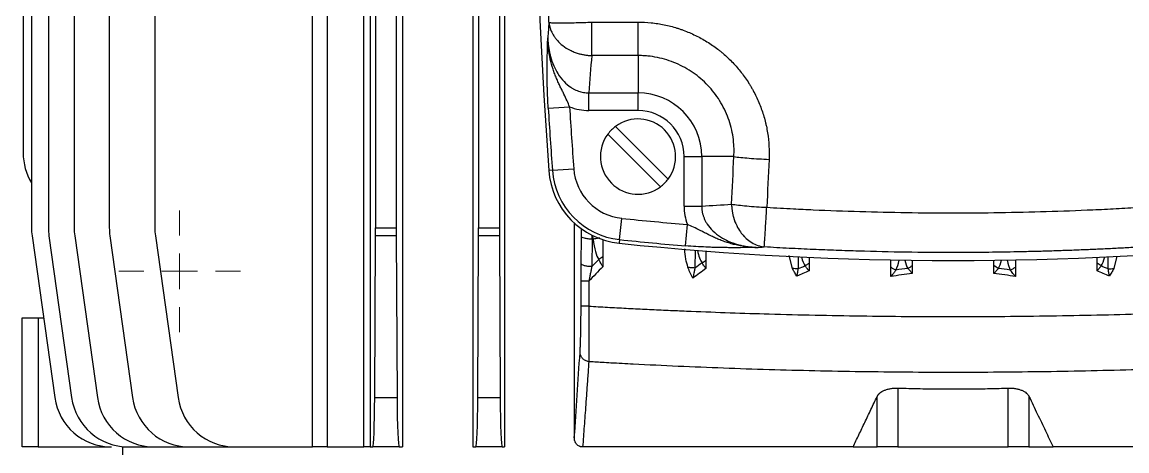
# Model space of a CAD drawing. Header units: millimetres. Extents: x 15 to 1184, y 5 to 836.
# Drawn here: x 282.2 to 359.4, y 190.3 to 220.2 of the extents above; entities that cross this region are included whole.
import ezdxf

# ---------------------------------------------------------------- set-up
doc = ezdxf.new("R2010")
doc.units = ezdxf.units.MM

# ---------------------------------------------------------------- blocks, each defined once
blk = doc.blocks.new('SW_CENTERMARKSYMBOL_3')
at = {"color": 0, "linetype": 'Continuous', "lineweight": 18}
for p, q in [((0, 2.5), (0, 4.25)), ((0, 0), (0, 1.25)), ((-2.5, 0), (-4.25, 0)), ((0, 0), (-1.25, 0)), ((0, 0), (0, -1.25)), ((0, 0), (1.25, 0)), ((2.5, 0), (4.25, 0)), ((0, -2.5), (0, -4.25))]:
    blk.add_line(p, q, dxfattribs=at)

msp = doc.modelspace()

# ---------------------------------------------------------------- linework, layer by layer
at = {"color": 7, "linetype": 'Continuous', "lineweight": 25}
for p, q in [((302.533, 190.612), (302.533, 285.112)), ((303.541, 285.112), (303.541, 190.612)), ((306.099, 190.612), (306.099, 285.112)), ((306.537, 285.112), (306.537, 190.612)), ((308.801, 285.112), (308.801, 190.612)), ((313.718, 285.112), (313.718, 190.612)), ((315.923, 285.112), (315.923, 190.612)), ((282.902, 269.833), (282.902, 205.892)), ((284.081, 269.833), (284.081, 205.892)), ((285.878, 269.833), (285.878, 205.892)), ((306.922, 269.833), (306.922, 205.892)), ((308.371, 269.833), (308.371, 205.892)), ((314.122, 269.833), (314.122, 205.892)), ((315.571, 269.833), (315.571, 205.892)), ((282.319, 264.612), (282.319, 211.112)), ((288.335, 256.411), (288.335, 205.892)), ((291.513, 249.745), (291.513, 205.892)), ((322.014, 220.243), (325.247, 220.243)), ((322.014, 217.911), (322.014, 220.243)), ((325.247, 217.911), (322.014, 217.911)), ((325.247, 217.911), (325.247, 215.31)), ((321.818, 215.31), (325.247, 215.31)), ((321.818, 214.082), (321.818, 215.31)), ((325.247, 214.082), (325.247, 215.31)), ((318.979, 214.243), (320.47, 214.336)), ((325.247, 214.082), (321.818, 214.082)), ((327.349, 209.291), (323.675, 212.965)), ((323.144, 212.434), (326.819, 208.76)), ((328.466, 207.414), (328.466, 210.862)), ((328.466, 210.862), (329.694, 210.862)), ((331.939, 210.862), (329.694, 210.862)), ((329.694, 210.862), (329.694, 207.414)), ((319.272, 209.907), (319.021, 209.889)), ((319.272, 209.907), (320.763, 210.016)), ((328.466, 207.414), (329.694, 207.414)), ((320.801, 206.226), (320.801, 191.27)), ((323.964, 205.071), (324.118, 206.557)), ((328.572, 204.64), (328.696, 206.129)), ((282.941, 205.336), (284.527, 194.056)), ((284.119, 205.336), (285.705, 194.056)), ((285.917, 205.336), (287.502, 194.056)), ((288.374, 205.336), (289.959, 194.056)), ((291.552, 205.336), (293.137, 194.056)), ((306.866, 194.056), (306.921, 205.336)), ((308.372, 205.336), (306.921, 205.336)), ((306.922, 205.892), (308.371, 205.892)), ((308.372, 205.336), (308.428, 194.056)), ((314.066, 194.056), (314.121, 205.336)), ((315.572, 205.336), (314.121, 205.336)), ((314.122, 205.892), (315.571, 205.892)), ((315.572, 205.336), (315.628, 194.056)), ((321.275, 203.386), (321.293, 205.298)), ((322.109, 205.104), (322.089, 205.383)), ((322.043, 205.104), (322.025, 203.192)), ((322.109, 205.104), (322.043, 205.104)), ((322.79, 205.066), (322.79, 203.878)), ((323.964, 205.071), (323.938, 204.82)), ((322.79, 203.878), (322.79, 203.184)), ((329.236, 204.333), (329.224, 203.092)), ((329.992, 204.274), (329.992, 203.637)), ((329.992, 203.637), (329.992, 203.053)), ((336.028, 203.064), (335.803, 203.965)), ((336.431, 203.872), (336.423, 203.031)), ((337.194, 203.837), (337.194, 203.429)), ((342.895, 203.145), (342.895, 203.654)), ((351.598, 203.654), (351.598, 203.145)), ((357.299, 203.429), (357.299, 203.837)), ((358.07, 203.031), (358.062, 203.872)), ((358.679, 203.92), (358.465, 203.064)), ((337.194, 203.429), (337.194, 202.896)), ((342.895, 202.491), (342.895, 203.145)), ((344.396, 203.631), (344.396, 203.261)), ((344.396, 203.261), (344.396, 202.71)), ((350.097, 203.261), (350.097, 203.631)), ((350.097, 202.71), (350.097, 203.261)), ((351.598, 203.145), (351.598, 202.491)), ((357.299, 202.896), (357.299, 203.429)), ((321.27, 200.43), (321.27, 202.164)), ((321.816, 202.164), (321.816, 200.43)), ((282.247, 190.612), (282.247, 199.612)), ((282.247, 199.612), (283.358, 199.612)), ((283.358, 199.612), (283.358, 190.612)), ((283.358, 199.612), (283.746, 199.612)), ((343.398, 194.72), (343.398, 190.612)), ((351.096, 190.612), (351.096, 194.72)), ((306.866, 194.056), (308.428, 194.056)), ((314.066, 194.056), (315.628, 194.056)), ((341.949, 190.612), (341.949, 194.139)), ((352.544, 194.139), (352.544, 190.612)), ((283.358, 190.612), (282.247, 190.612)), ((283.358, 190.612), (288.488, 190.612)), ((289.247, 190.612), (289.247, 190.062)), ((289.666, 190.612), (291.463, 190.612)), ((291.463, 190.612), (293.921, 190.612)), ((293.921, 190.612), (297.098, 190.612)), ((297.098, 190.612), (302.533, 190.612)), ((303.541, 190.612), (302.533, 190.612)), ((303.541, 190.612), (306.099, 190.612)), ((306.537, 190.612), (306.099, 190.612)), ((306.537, 190.612), (306.727, 190.612)), ((308.566, 190.612), (306.727, 190.612)), ((308.566, 190.612), (308.801, 190.612)), ((313.718, 190.612), (313.927, 190.612)), ((315.766, 190.612), (313.927, 190.612)), ((315.766, 190.612), (315.923, 190.612)), ((340.258, 190.612), (321.383, 190.612)), ((340.258, 190.612), (341.949, 190.612)), ((343.398, 190.612), (341.949, 190.612)), ((343.398, 190.612), (351.096, 190.612)), ((352.544, 190.612), (351.096, 190.612)), ((352.544, 190.612), (354.235, 190.612)), ((373.11, 190.612), (354.235, 190.612))]:
    msp.add_line(p, q, dxfattribs=at)
at = {"color": 7, "linetype": 'Continuous', "lineweight": 25, "flags": 128}
for points in [[(331.779, 207.543), (331.8, 207.958), (331.821, 208.373), (331.841, 208.788), (331.862, 209.203), (331.882, 209.617), (331.901, 210.032), (331.92, 210.447), (331.939, 210.862)], [(334.397, 210.668), (334.378, 210.25), (334.359, 209.832), (334.339, 209.414), (334.319, 208.996), (334.299, 208.579), (334.278, 208.161), (334.258, 207.743), (334.237, 207.325)]]:
    msp.add_lwpolyline(points, dxfattribs=at)
at = {"color": 7, "linetype": 'Continuous', "lineweight": 25}
for centre, radius, start, end in [((700.497, 237.862), 382.5, 175.80598, 184.19402), ((706.508, 190.052), 388.652, 175.5465, 175.70563), ((706.459, 187.594), 385.638, 175.49107, 175.87855), ((325.247, 210.862), 4.448, 0, 90), ((700.497, 237.862), 382.248, 183.54258, 184.19402), ((700.497, 237.862), 380.754, 183.54258, 184.19402), ((325.247, 210.862), 3.219, 0, 90), ((325.247, 210.862), 2.625, 126.78679, 143.21321), ((325.247, 210.862), 2.625, 323.21321, 126.78679), ((325.247, 210.862), 2.625, 143.21321, 306.78679), ((286.319, 211.112), 4, 180, 211.3291), ((324.506, 210.291), 5.5, 184.19402, 264.06699), ((324.506, 210.291), 5.248, 184.19402, 264.06699), ((324.506, 210.291), 3.754, 184.19402, 264.06699), ((325.247, 210.862), 2.625, 306.78679, 323.21321), ((316.825, 432.609), 225.562, 273.27086, 273.80144), ((332.164, 207.414), 3.699, 179.98596, 200.3207), ((347.247, 429.112), 223.754, 264.06699, 265.24434), ((286.902, 205.892), 4, 180, 188), ((288.081, 205.892), 4, 180, 188), ((289.878, 205.892), 4, 180, 188), ((292.335, 205.892), 4, 180, 188), ((295.513, 205.892), 4, 180, 188), ((232.603, 206.123), 88.694, 359.46713, 359.80735), ((191.282, 206.096), 130.764, 359.56509, 359.68286), ((347.247, 429.112), 225.5, 264.06699, 275.93301), ((347.247, 429.112), 225.248, 264.06699, 265.24434), ((319.282, 432.657), 228.576, 273.56672, 273.70725), ((369.432, 156.935), 66.236, 135.10681, 135.70354), ((327.892, 206.304), 3.394, 302.55541, 308.21612), ((355.236, 166.924), 44.551, 124.94351, 125.72365), ((348.929, 173.736), 31.853, 112.16305, 113.11631), ((347.311, 177.048), 26.217, 97.0668, 98.89009), ((347.183, 177.048), 26.217, 81.10991, 82.9332), ((345.564, 173.736), 31.853, 66.88369, 67.83695), ((288.488, 194.612), 4, 188, 270), ((289.666, 194.612), 4, 188, 270), ((291.463, 194.612), 4, 188, 270), ((293.921, 194.612), 4, 188, 270), ((297.098, 194.612), 4, 188, 270)]:
    msp.add_arc(centre, radius, start, end, dxfattribs=at)
for centre, major_axis, ratio, start_param, end_param in [((321.969, 219.721), (-0.434, -5.628), 0.807766, 6.044184, 6.345456), ((306.783, 205.892), (0, 4), 0.034921, 4.572763, 4.712389), ((308.511, 205.892), (0, 4), 0.034921, 1.570796, 1.710423), ((313.983, 205.892), (0, 4), 0.034921, 4.572763, 4.712389), ((315.711, 205.892), (0, 4), 0.034921, 1.570796, 1.710423), ((322.649, 205.762), (-0.102, 2.251), 0.263282, 1.855532, 2.73532), ((329.972, 205.956), (-0.017, 2.704), 0.269366, 2.219293, 2.762272), ((337.177, 205.756), (-0.014, 2.723), 0.268831, 2.338664, 2.751573), ((342.912, 205.342), (0.013, 2.739), 0.267507, 3.652443, 4.045112), ((344.378, 205.545), (-0.015, 2.728), 0.26812, 2.34354, 2.709338), ((350.114, 205.549), (0.014, 2.732), 0.26821, 3.573696, 3.939054), ((351.582, 205.343), (-0.013, 2.741), 0.267585, 2.238215, 2.630722), ((357.314, 205.762), (0.013, 2.731), 0.268924, 3.531339, 3.943463), ((335.65, 19.316), (12.256, 195.938), 0.338467, 0.374613, 0.389351), ((343.154, -65.688), (4.386, 274.793), 0.297498, 0.215068, 0.226437), ((344.78, -67.402), (2.69, 272.344), 0.300411, 0.12566, 0.136233), ((349.714, -67.402), (-2.69, 272.345), 0.300411, 6.146953, 6.157526), ((345.508, 18.904), (2.005, 183.969), 0.366189, 0.046253, 0.068535), ((348.985, 18.904), (-2.005, 183.969), 0.366189, 6.21465, 6.236932), ((306.727, 194.612), (0, 4), 0.034921, 3.141593, 4.572763), ((308.566, 194.612), (0, 4), 0.034921, 1.710423, 3.141593), ((313.927, 194.612), (0, 4), 0.034921, 3.141593, 4.572763), ((315.766, 194.612), (0, 4), 0.034921, 1.710423, 3.141593)]:
    msp.add_ellipse(centre, major_axis=major_axis, ratio=ratio, start_param=start_param, end_param=end_param, dxfattribs=at)
for points, knots in [([(319.029, 220.23), (319.013, 220.603), (318.982, 221.346), (318.94, 222.453), (318.9, 223.548), (318.852, 225.008), (318.798, 226.838), (318.728, 229.777), (318.669, 233.452), (318.646, 237.862), (318.669, 242.273), (318.728, 245.948), (318.798, 248.887), (318.863, 251.082), (318.938, 253.285), (318.998, 254.752), (319.029, 255.495)], [0, 0, 0, 0, 0.031775, 0.0632, 0.094275, 0.125001, 0.187503, 0.250001, 0.375005, 0.5, 0.624989, 0.749999, 0.812492, 0.875, 0.936798, 1, 1, 1, 1]), ([(319.029, 220.23), (319.045, 220.223), (319.079, 220.217), (319.129, 220.212), (319.179, 220.206), (319.246, 220.202), (319.328, 220.198), (319.41, 220.195), (319.508, 220.192), (319.619, 220.191), (319.73, 220.19), (319.855, 220.189), (319.991, 220.19), (320.128, 220.19), (320.276, 220.192), (320.433, 220.194), (320.591, 220.197), (320.757, 220.2), (320.929, 220.205), (321.102, 220.209), (321.28, 220.215), (321.462, 220.221), (321.644, 220.228), (321.829, 220.235), (322.014, 220.243)], [0, 0, 0, 0, 0.125, 0.125, 0.125, 0.25, 0.25, 0.25, 0.375, 0.375, 0.375, 0.5, 0.5, 0.5, 0.625, 0.625, 0.625, 0.75, 0.75, 0.75, 0.875, 0.875, 0.875, 1, 1, 1, 1]), ([(319.029, 220.23), (319.032, 220.201), (319.039, 220.143), (319.054, 220.06), (319.071, 219.982), (319.089, 219.91), (319.108, 219.843), (319.147, 219.723), (319.213, 219.557), (319.327, 219.342), (319.46, 219.143), (319.669, 218.887), (319.996, 218.582), (320.406, 218.324), (320.783, 218.155), (321.055, 218.061), (321.307, 217.996), (321.541, 217.952), (321.777, 217.922), (321.935, 217.914), (322.014, 217.911)], [0, 0, 0, 0, 0.024527, 0.047582, 0.069162, 0.089266, 0.107896, 0.125053, 0.190926, 0.250077, 0.315146, 0.375134, 0.500057, 0.642766, 0.71618, 0.785661, 0.839922, 0.892834, 0.946674, 1, 1, 1, 1]), ([(325.247, 220.243), (325.557, 220.243), (325.864, 220.227), (326.17, 220.196), (326.475, 220.165), (326.777, 220.119), (327.077, 220.058), (327.377, 219.997), (327.675, 219.92), (327.969, 219.829), (328.043, 219.806), (328.117, 219.782), (328.19, 219.757), (328.263, 219.732), (328.337, 219.706), (328.409, 219.679), (328.555, 219.626), (328.698, 219.569), (328.84, 219.508), (329.123, 219.388), (329.398, 219.253), (329.666, 219.106), (329.935, 218.958), (330.196, 218.797), (330.449, 218.622), (330.576, 218.534), (330.701, 218.443), (330.823, 218.349), (330.885, 218.302), (330.946, 218.254), (331.006, 218.205), (331.067, 218.156), (331.126, 218.107), (331.185, 218.056), (331.421, 217.856), (331.645, 217.644), (331.858, 217.423), (332.07, 217.201), (332.271, 216.969), (332.461, 216.727), (332.65, 216.485), (332.828, 216.232), (332.994, 215.969), (333.035, 215.903), (333.076, 215.837), (333.116, 215.77), (333.156, 215.703), (333.195, 215.636), (333.232, 215.569), (333.308, 215.434), (333.38, 215.297), (333.449, 215.159), (333.586, 214.884), (333.709, 214.602), (333.817, 214.314), (333.926, 214.026), (334.02, 213.733), (334.099, 213.433), (334.119, 213.358), (334.138, 213.283), (334.156, 213.207), (334.174, 213.132), (334.191, 213.056), (334.208, 212.979), (334.24, 212.827), (334.268, 212.674), (334.292, 212.521), (334.341, 212.215), (334.374, 211.908), (334.392, 211.599), (334.409, 211.29), (334.411, 210.98), (334.397, 210.668)], [0, 0, 0, 0, 0.00183556, 0.00183556, 0.00183556, 0.00367112, 0.00367112, 0.00367112, 0.00550668, 0.00550668, 0.00550668, 0.00596557, 0.00596557, 0.00596557, 0.00642446, 0.00642446, 0.00642446, 0.00734224, 0.00734224, 0.00734224, 0.0091778, 0.0091778, 0.0091778, 0.01101336, 0.01101336, 0.01101336, 0.01193115, 0.01193115, 0.01193115, 0.01239004, 0.01239004, 0.01239004, 0.01284893, 0.01284893, 0.01284893, 0.01468449, 0.01468449, 0.01468449, 0.01652005, 0.01652005, 0.01652005, 0.01835561, 0.01835561, 0.01835561, 0.0188145, 0.0188145, 0.0188145, 0.01927339, 0.01927339, 0.01927339, 0.02019117, 0.02019117, 0.02019117, 0.02202673, 0.02202673, 0.02202673, 0.02386229, 0.02386229, 0.02386229, 0.02432118, 0.02432118, 0.02432118, 0.02478007, 0.02478007, 0.02478007, 0.02569785, 0.02569785, 0.02569785, 0.02753341, 0.02753341, 0.02753341, 0.02936897, 0.02936897, 0.02936897, 0.02936897]), ([(325.247, 217.911), (325.247, 218.174), (325.247, 218.525), (325.247, 219.33), (325.247, 219.784), (325.247, 220.243)], [0, 0, 0, 0, 0.5, 0.5, 1, 1, 1, 1]), ([(318.979, 214.243), (318.964, 214.486), (318.952, 214.724), (318.941, 214.958), (318.931, 215.193), (318.923, 215.423), (318.917, 215.65), (318.915, 215.764), (318.912, 215.875), (318.91, 215.985), (318.908, 216.094), (318.907, 216.201), (318.906, 216.307), (318.905, 216.412), (318.904, 216.516), (318.904, 216.618), (318.903, 216.721), (318.903, 216.821), (318.904, 216.921), (318.904, 217.021), (318.905, 217.119), (318.905, 217.216), (318.906, 217.314), (318.907, 217.41), (318.909, 217.506), (318.911, 217.696), (318.915, 217.883), (318.919, 218.068), (318.923, 218.252), (318.927, 218.434), (318.932, 218.615), (318.934, 218.705), (318.936, 218.795), (318.939, 218.885), (318.94, 218.93), (318.941, 218.975), (318.943, 219.02), (318.943, 219.042), (318.944, 219.065), (318.945, 219.087), (318.945, 219.109), (318.946, 219.132), (318.947, 219.154)], [0.00227307, 0.00227307, 0.00227307, 0.00227307, 0.00370582, 0.00370582, 0.00370582, 0.00513857, 0.00513857, 0.00513857, 0.00585494, 0.00585494, 0.00585494, 0.00657131, 0.00657131, 0.00657131, 0.00728769, 0.00728769, 0.00728769, 0.00800406, 0.00800406, 0.00800406, 0.00872044, 0.00872044, 0.00872044, 0.00943681, 0.00943681, 0.00943681, 0.01086956, 0.01086956, 0.01086956, 0.0123023, 0.0123023, 0.0123023, 0.01301868, 0.01301868, 0.01301868, 0.01337686, 0.01337686, 0.01337686, 0.01355596, 0.01355596, 0.01355596, 0.01373505, 0.01373505, 0.01373505, 0.01373505]), ([(318.947, 219.154), (318.949, 219.098), (318.953, 218.987), (318.966, 218.823), (318.982, 218.666), (319.001, 218.516), (319.024, 218.372), (319.049, 218.234), (319.076, 218.103), (319.105, 217.979), (319.185, 217.672), (319.342, 217.218), (319.653, 216.62), (320.047, 216.101), (320.437, 215.766), (320.729, 215.589), (320.904, 215.501), (321.083, 215.43), (321.265, 215.375), (321.448, 215.336), (321.633, 215.313), (321.757, 215.311), (321.818, 215.31)], [0, 0, 0, 0, 0.032362, 0.063576, 0.093641, 0.122558, 0.15033, 0.176956, 0.202438, 0.226777, 0.249975, 0.383033, 0.500021, 0.632413, 0.750118, 0.78768, 0.824401, 0.860406, 0.895827, 0.930803, 0.965478, 1, 1, 1, 1]), ([(320.47, 214.336), (320.416, 214.475), (320.357, 214.616), (320.292, 214.762), (320.226, 214.909), (320.155, 215.061), (320.076, 215.223), (320.036, 215.305), (319.995, 215.388), (319.953, 215.473), (319.911, 215.558), (319.868, 215.646), (319.824, 215.736), (319.78, 215.827), (319.736, 215.92), (319.692, 216.016), (319.648, 216.113), (319.603, 216.212), (319.56, 216.314), (319.517, 216.417), (319.474, 216.523), (319.433, 216.631), (319.392, 216.739), (319.353, 216.851), (319.316, 216.964), (319.241, 217.191), (319.176, 217.427), (319.123, 217.668), (319.07, 217.909), (319.028, 218.155), (318.999, 218.404), (318.984, 218.528), (318.972, 218.653), (318.964, 218.778), (318.959, 218.841), (318.956, 218.903), (318.953, 218.966), (318.951, 218.997), (318.95, 219.029), (318.949, 219.06), (318.948, 219.091), (318.947, 219.123), (318.947, 219.154)], [0.00227307, 0.00227307, 0.00227307, 0.00227307, 0.00370582, 0.00370582, 0.00370582, 0.00513857, 0.00513857, 0.00513857, 0.00585494, 0.00585494, 0.00585494, 0.00657131, 0.00657131, 0.00657131, 0.00728769, 0.00728769, 0.00728769, 0.00800406, 0.00800406, 0.00800406, 0.00872044, 0.00872044, 0.00872044, 0.00943681, 0.00943681, 0.00943681, 0.01086956, 0.01086956, 0.01086956, 0.0123023, 0.0123023, 0.0123023, 0.01301868, 0.01301868, 0.01301868, 0.01337686, 0.01337686, 0.01337686, 0.01355596, 0.01355596, 0.01355596, 0.01373505, 0.01373505, 0.01373505, 0.01373505]), ([(331.939, 210.862), (331.942, 210.919), (331.949, 211.032), (331.954, 211.258), (331.948, 211.654), (331.874, 212.444), (331.594, 213.554), (330.992, 214.783), (330.154, 215.862), (329.118, 216.749), (327.919, 217.411), (326.827, 217.751), (326.04, 217.871), (325.644, 217.901), (325.417, 217.91), (325.303, 217.911), (325.247, 217.911)], [0, 0, 0, 0, 0.015629, 0.031284, 0.062565, 0.125113, 0.250086, 0.37655, 0.500044, 0.624549, 0.749958, 0.874891, 0.937434, 0.968716, 0.984358, 1, 1, 1, 1]), ([(331.939, 210.862), (332.077, 210.844), (332.238, 210.825), (332.418, 210.806), (332.599, 210.788), (332.798, 210.77), (333.011, 210.753), (333.224, 210.736), (333.45, 210.72), (333.683, 210.706), (333.917, 210.692), (334.157, 210.679), (334.397, 210.668)], [0, 0, 0, 0, 0.25, 0.25, 0.25, 0.5, 0.5, 0.5, 0.75, 0.75, 0.75, 1, 1, 1, 1]), ([(331.779, 207.543), (331.917, 207.522), (332.078, 207.501), (332.258, 207.48), (332.438, 207.459), (332.638, 207.439), (332.851, 207.42), (333.064, 207.401), (333.29, 207.384), (333.523, 207.368), (333.756, 207.352), (333.997, 207.337), (334.237, 207.325)], [0, 0, 0, 0, 0.25, 0.25, 0.25, 0.5, 0.5, 0.5, 0.75, 0.75, 0.75, 1, 1, 1, 1]), ([(331.779, 207.543), (331.781, 207.503), (331.783, 207.423), (331.792, 207.307), (331.803, 207.196), (331.817, 207.092), (331.833, 206.993), (331.85, 206.9), (331.869, 206.813), (331.888, 206.732), (331.908, 206.657), (331.928, 206.588), (331.948, 206.524), (332.023, 206.294), (332.176, 205.945), (332.418, 205.574), (332.625, 205.327), (332.862, 205.092), (333.185, 204.85), (333.541, 204.681), (333.799, 204.606), (333.932, 204.579), (334.007, 204.567), (334.044, 204.562), (334.062, 204.56)], [0, 0, 0, 0, 0.027641, 0.054046, 0.079216, 0.10315, 0.12585, 0.147313, 0.167541, 0.186534, 0.204291, 0.220813, 0.236099, 0.25015, 0.388182, 0.500023, 0.566576, 0.625097, 0.750039, 0.874948, 0.937465, 0.968731, 0.98567, 1, 1, 1, 1]), ([(329.694, 207.414), (329.695, 207.382), (329.695, 207.316), (329.701, 207.217), (329.712, 207.118), (329.727, 207.019), (329.747, 206.921), (329.772, 206.823), (329.802, 206.726), (329.836, 206.629), (329.875, 206.534), (329.919, 206.439), (329.967, 206.345), (330.02, 206.252), (330.168, 206.017), (330.477, 205.653), (330.985, 205.258), (331.576, 204.942), (332.076, 204.762), (332.494, 204.655), (332.799, 204.595), (333.139, 204.547), (333.377, 204.532), (333.502, 204.524)], [0, 0, 0, 0, 0.018591, 0.037212, 0.055885, 0.074633, 0.09348, 0.112447, 0.131555, 0.150827, 0.170284, 0.189945, 0.209831, 0.22996, 0.250351, 0.36729, 0.499024, 0.615262, 0.749368, 0.802929, 0.862544, 0.92823, 1, 1, 1, 1]), ([(334.062, 204.56), (334.062, 204.562), (334.062, 204.566), (334.063, 204.576), (334.065, 204.6), (334.071, 204.667), (334.081, 204.819), (334.096, 205.039), (334.11, 205.254), (334.124, 205.481), (334.146, 205.823), (334.168, 206.183), (334.186, 206.478), (334.197, 206.664), (334.21, 206.868), (334.223, 207.09), (334.232, 207.245), (334.237, 207.325)], [0, 0, 0, 0, 0.014524, 0.031269, 0.062537, 0.125057, 0.249975, 0.374893, 0.433314, 0.499932, 0.612143, 0.749845, 0.79278, 0.839264, 0.889295, 0.942874, 1, 1, 1, 1]), ([(334.237, 207.325), (334.554, 207.307), (335.173, 207.271), (336.256, 207.213), (338.106, 207.125), (341.823, 206.987), (347.247, 206.906), (352.671, 206.987), (356.465, 207.128), (358.361, 207.22), (359.444, 207.278), (359.986, 207.309), (360.256, 207.325)], [0, 0, 0, 0, 0.0366655, 0.07143, 0.1250025, 0.2500039, 0.4999999, 0.749996, 0.8749975, 0.9374987, 0.9687494, 1, 1, 1, 1]), ([(333.502, 204.524), (333.471, 204.525), (333.439, 204.527), (333.408, 204.528), (333.376, 204.529), (333.345, 204.531), (333.313, 204.533), (333.251, 204.536), (333.188, 204.541), (333.125, 204.546), (333, 204.556), (332.875, 204.57), (332.75, 204.586), (332.501, 204.619), (332.255, 204.664), (332.014, 204.721), (331.893, 204.749), (331.774, 204.781), (331.657, 204.815), (331.54, 204.849), (331.424, 204.885), (331.311, 204.924), (331.198, 204.963), (331.087, 205.004), (330.979, 205.047), (330.871, 205.09), (330.766, 205.134), (330.664, 205.179), (330.562, 205.224), (330.463, 205.27), (330.367, 205.316), (330.271, 205.362), (330.178, 205.408), (330.088, 205.454), (329.998, 205.499), (329.911, 205.544), (329.826, 205.588), (329.783, 205.61), (329.742, 205.631), (329.7, 205.653), (329.659, 205.674), (329.618, 205.695), (329.577, 205.716), (329.416, 205.798), (329.266, 205.872), (329.12, 205.941), (328.975, 206.009), (328.834, 206.071), (328.696, 206.129)], [0.00228574, 0.00228574, 0.00228574, 0.00228574, 0.00246518, 0.00246518, 0.00246518, 0.00264461, 0.00264461, 0.00264461, 0.00300348, 0.00300348, 0.00300348, 0.00372122, 0.00372122, 0.00372122, 0.00515671, 0.00515671, 0.00515671, 0.00587445, 0.00587445, 0.00587445, 0.00659219, 0.00659219, 0.00659219, 0.00730993, 0.00730993, 0.00730993, 0.00802767, 0.00802767, 0.00802767, 0.00874542, 0.00874542, 0.00874542, 0.00946316, 0.00946316, 0.00946316, 0.0101809, 0.0101809, 0.0101809, 0.01053977, 0.01053977, 0.01053977, 0.01089864, 0.01089864, 0.01089864, 0.01233413, 0.01233413, 0.01233413, 0.01376961, 0.01376961, 0.01376961, 0.01376961]), ([(322.043, 205.104), (321.947, 205.105), (321.851, 205.11), (321.673, 205.131), (321.59, 205.145), (321.452, 205.181), (321.396, 205.202), (321.318, 205.248), (321.296, 205.273), (321.293, 205.298)], [0, 0, 0, 0, 0.25, 0.25, 0.5, 0.5, 0.75, 0.75, 1, 1, 1, 1]), ([(322.552, 205.196), (322.526, 205.187), (322.404, 205.146), (322.239, 205.122), (322.109, 205.104)], [0, 0, 0, 0, 0.2158131, 1, 1, 1, 1]), ([(328.731, 203.144), (328.678, 203.335), (328.565, 203.742), (328.518, 204.181), (328.511, 204.422), (328.51, 204.437)], [0, 0, 0, 0, 0.4510734, 0.9642224, 1, 1, 1, 1]), ([(333.502, 204.524), (333.48, 204.524), (333.457, 204.524), (333.435, 204.523), (333.412, 204.523), (333.389, 204.522), (333.367, 204.522), (333.322, 204.521), (333.277, 204.521), (333.232, 204.52), (333.141, 204.519), (333.051, 204.517), (332.96, 204.516), (332.778, 204.514), (332.595, 204.512), (332.41, 204.511), (332.317, 204.51), (332.224, 204.51), (332.13, 204.51), (332.036, 204.509), (331.941, 204.509), (331.845, 204.509), (331.749, 204.51), (331.653, 204.51), (331.555, 204.511), (331.457, 204.511), (331.359, 204.512), (331.259, 204.514), (331.159, 204.515), (331.058, 204.517), (330.955, 204.519), (330.852, 204.521), (330.748, 204.523), (330.642, 204.526), (330.536, 204.529), (330.428, 204.533), (330.318, 204.537), (330.263, 204.538), (330.207, 204.541), (330.151, 204.543), (330.095, 204.545), (330.038, 204.548), (329.981, 204.55), (329.754, 204.56), (329.523, 204.573), (329.289, 204.588), (329.054, 204.602), (328.815, 204.62), (328.572, 204.64)], [0.00228574, 0.00228574, 0.00228574, 0.00228574, 0.00246518, 0.00246518, 0.00246518, 0.00264461, 0.00264461, 0.00264461, 0.00300348, 0.00300348, 0.00300348, 0.00372122, 0.00372122, 0.00372122, 0.00515671, 0.00515671, 0.00515671, 0.00587445, 0.00587445, 0.00587445, 0.00659219, 0.00659219, 0.00659219, 0.00730993, 0.00730993, 0.00730993, 0.00802767, 0.00802767, 0.00802767, 0.00874542, 0.00874542, 0.00874542, 0.00946316, 0.00946316, 0.00946316, 0.0101809, 0.0101809, 0.0101809, 0.01053977, 0.01053977, 0.01053977, 0.01089864, 0.01089864, 0.01089864, 0.01233413, 0.01233413, 0.01233413, 0.01376961, 0.01376961, 0.01376961, 0.01376961]), ([(360.432, 204.56), (360.087, 204.54), (359.398, 204.5), (358.367, 204.447), (357.339, 204.398), (356.314, 204.354), (355.293, 204.315), (354.275, 204.28), (353.261, 204.251), (352.25, 204.226), (351.243, 204.206), (350.239, 204.19), (349.238, 204.179), (348.241, 204.172), (346.48, 204.168), (343.95, 204.187), (341.232, 204.247), (339.072, 204.318), (337.454, 204.383), (335.777, 204.462), (334.64, 204.527), (334.062, 204.56)], [0, 0, 0, 0, 0.039275, 0.078414, 0.117418, 0.156286, 0.195019, 0.233616, 0.272078, 0.310404, 0.348595, 0.38665, 0.424569, 0.462353, 0.500001, 0.624786, 0.75, 0.809127, 0.870503, 0.934127, 1, 1, 1, 1]), ([(322.79, 203.878), (322.746, 203.844), (322.701, 203.811), (322.653, 203.778), (322.606, 203.745), (322.558, 203.714), (322.509, 203.683)], [0, 0, 0, 0, 0.5, 0.5, 0.5, 1, 1, 1, 1]), ([(322.79, 203.184), (322.775, 203.211), (322.747, 203.261), (322.707, 203.329), (322.675, 203.386), (322.631, 203.462), (322.575, 203.56), (322.531, 203.643), (322.509, 203.683)], [0, 0, 0, 0, 0.161552, 0.298727, 0.411558, 0.500074, 0.756453, 1, 1, 1, 1]), ([(321.27, 202.164), (321.27, 202.372), (321.27, 202.577), (321.271, 202.781), (321.272, 202.984), (321.273, 203.186), (321.275, 203.386)], [0, 0, 0, 0, 0.001232922, 0.001232922, 0.001232922, 0.002465845, 0.002465845, 0.002465845, 0.002465845]), ([(322.025, 203.192), (321.929, 203.193), (321.833, 203.199), (321.744, 203.209), (321.655, 203.219), (321.573, 203.233), (321.504, 203.251), (321.434, 203.269), (321.378, 203.291), (321.339, 203.314), (321.3, 203.337), (321.279, 203.362), (321.275, 203.386)], [0, 0, 0, 0, 0.25, 0.25, 0.25, 0.5, 0.5, 0.5, 0.75, 0.75, 0.75, 1, 1, 1, 1]), ([(322.025, 203.192), (322.016, 203.15), (321.998, 203.067), (321.972, 202.94), (321.945, 202.812), (321.91, 202.64), (321.866, 202.424), (321.832, 202.251), (321.816, 202.164)], [0, 0, 0, 0, 0.124552, 0.249402, 0.374553, 0.500006, 0.751403, 1, 1, 1, 1]), ([(329.074, 202.383), (329.041, 202.449), (328.978, 202.573), (328.889, 202.762), (328.821, 202.916), (328.769, 203.045), (328.744, 203.11), (328.731, 203.144)], [0, 0, 0, 0, 0.264249, 0.499999, 0.749997, 0.868407, 1, 1, 1, 1]), ([(329.224, 203.092), (329.134, 203.093), (329.044, 203.098), (328.959, 203.107), (328.876, 203.116), (328.798, 203.129), (328.731, 203.144)], [0, 0, 0, 0, 0.2345024, 0.2345024, 0.2345024, 0.4662076, 0.4662076, 0.4662076, 0.4662076]), ([(329.224, 203.092), (329.215, 203.054), (329.198, 202.976), (329.173, 202.859), (329.144, 202.721), (329.11, 202.562), (329.086, 202.443), (329.074, 202.383)], [0, 0, 0, 0, 0.166675, 0.333748, 0.501223, 0.751945, 1, 1, 1, 1]), ([(329.992, 203.053), (329.978, 203.073), (329.951, 203.111), (329.913, 203.164), (329.881, 203.208), (329.837, 203.27), (329.783, 203.347), (329.739, 203.412), (329.719, 203.443)], [0, 0, 0, 0, 0.155772, 0.291034, 0.405785, 0.500024, 0.764036, 1, 1, 1, 1]), ([(336.333, 202.528), (336.304, 202.575), (336.25, 202.663), (336.177, 202.787), (336.104, 202.918), (336.056, 203.009), (336.028, 203.064)], [0, 0, 0, 0, 0.268914, 0.500004, 0.700006, 1, 1, 1, 1]), ([(336.423, 203.031), (336.354, 203.032), (336.284, 203.035), (336.217, 203.041), (336.15, 203.046), (336.087, 203.054), (336.028, 203.064)], [0, 0, 0, 0, 0.1816367, 0.1816367, 0.1816367, 0.3611067, 0.3611067, 0.3611067, 0.3611067]), ([(336.423, 203.031), (336.418, 203.004), (336.408, 202.949), (336.393, 202.866), (336.375, 202.768), (336.355, 202.656), (336.34, 202.571), (336.333, 202.528)], [0, 0, 0, 0, 0.166482, 0.333158, 0.50003, 0.750948, 1, 1, 1, 1]), ([(336.912, 203.235), (336.937, 203.25), (336.961, 203.266), (336.985, 203.281), (337.009, 203.297), (337.033, 203.313), (337.057, 203.33), (337.081, 203.346), (337.104, 203.362), (337.127, 203.379), (337.15, 203.396), (337.172, 203.413), (337.194, 203.429)], [0, 0, 0, 0, 0.25, 0.25, 0.25, 0.5, 0.5, 0.5, 0.75, 0.75, 0.75, 1, 1, 1, 1]), ([(337.194, 202.896), (337.176, 202.918), (337.141, 202.959), (337.094, 203.015), (337.039, 203.079), (336.979, 203.152), (336.934, 203.208), (336.912, 203.235)], [0, 0, 0, 0, 0.194181, 0.36087, 0.500003, 0.763303, 1, 1, 1, 1]), ([(343.259, 202.951), (343.195, 202.979), (343.131, 203.011), (343.069, 203.044), (343.008, 203.076), (342.949, 203.111), (342.895, 203.145)], [0, 0, 0, 0, 0.5, 0.5, 0.5, 1, 1, 1, 1]), ([(343.259, 202.951), (343.24, 202.926), (343.202, 202.877), (343.143, 202.8), (343.073, 202.712), (342.99, 202.609), (342.928, 202.532), (342.895, 202.491)], [0, 0, 0, 0, 0.157427, 0.324078, 0.499961, 0.729909, 1, 1, 1, 1]), ([(344.085, 203.066), (344.112, 203.081), (344.139, 203.097), (344.166, 203.112), (344.193, 203.128), (344.219, 203.144), (344.246, 203.16), (344.272, 203.177), (344.298, 203.193), (344.323, 203.21), (344.348, 203.227), (344.372, 203.244), (344.396, 203.261)], [0, 0, 0, 0, 0.25, 0.25, 0.25, 0.5, 0.5, 0.5, 0.75, 0.75, 0.75, 1, 1, 1, 1]), ([(344.396, 202.71), (344.376, 202.732), (344.339, 202.774), (344.286, 202.833), (344.226, 202.901), (344.16, 202.978), (344.109, 203.038), (344.085, 203.066)], [0, 0, 0, 0, 0.188124, 0.354574, 0.499277, 0.760673, 1, 1, 1, 1]), ([(350.408, 203.066), (350.354, 203.096), (350.3, 203.128), (350.248, 203.16), (350.195, 203.193), (350.145, 203.227), (350.097, 203.261)], [0, 0, 0, 0, 0.5, 0.5, 0.5, 1, 1, 1, 1]), ([(350.408, 203.066), (350.392, 203.048), (350.36, 203.009), (350.309, 202.949), (350.25, 202.882), (350.179, 202.801), (350.126, 202.742), (350.097, 202.71)], [0, 0, 0, 0, 0.157074, 0.323995, 0.500758, 0.725895, 1, 1, 1, 1]), ([(351.234, 202.951), (351.266, 202.965), (351.298, 202.98), (351.33, 202.996), (351.362, 203.011), (351.393, 203.027), (351.424, 203.044), (351.454, 203.06), (351.485, 203.077), (351.514, 203.094), (351.543, 203.111), (351.571, 203.128), (351.598, 203.145)], [0, 0, 0, 0, 0.25, 0.25, 0.25, 0.5, 0.5, 0.5, 0.75, 0.75, 0.75, 1, 1, 1, 1]), ([(351.598, 202.491), (351.575, 202.519), (351.532, 202.573), (351.47, 202.649), (351.4, 202.738), (351.321, 202.837), (351.262, 202.914), (351.234, 202.951)], [0, 0, 0, 0, 0.184316, 0.350892, 0.499701, 0.760319, 1, 1, 1, 1]), ([(357.581, 203.235), (357.532, 203.265), (357.483, 203.297), (357.436, 203.33), (357.389, 203.362), (357.343, 203.396), (357.299, 203.429)], [0, 0, 0, 0, 0.5, 0.5, 0.5, 1, 1, 1, 1]), ([(357.581, 203.235), (357.567, 203.218), (357.538, 203.181), (357.491, 203.124), (357.438, 203.061), (357.374, 202.984), (357.326, 202.928), (357.299, 202.896)], [0, 0, 0, 0, 0.155732, 0.322573, 0.500541, 0.717327, 1, 1, 1, 1]), ([(358.16, 202.528), (358.156, 202.554), (358.145, 202.616), (358.126, 202.726), (358.1, 202.869), (358.081, 202.973), (358.07, 203.031)], [0, 0, 0, 0, 0.149506, 0.366088, 0.649633, 1, 1, 1, 1]), ([(358.465, 203.064), (358.442, 203.018), (358.394, 202.927), (358.294, 202.748), (358.214, 202.616), (358.16, 202.528)], [0, 0, 0, 0, 0.249421, 0.500002, 1, 1, 1, 1]), ([(321.816, 202.164), (321.664, 202.164), (321.527, 202.164), (321.332, 202.164), (321.275, 202.164), (321.27, 202.164)], [0, 0, 0, 0, 0.5, 0.5, 1, 1, 1, 1]), ([(321.2, 197.206), (321.203, 197.245), (321.206, 197.286), (321.208, 197.33), (321.209, 197.352), (321.211, 197.374), (321.212, 197.397), (321.213, 197.42), (321.214, 197.443), (321.215, 197.467), (321.22, 197.563), (321.225, 197.667), (321.229, 197.779), (321.233, 197.891), (321.237, 198.011), (321.241, 198.14), (321.242, 198.172), (321.243, 198.205), (321.243, 198.238), (321.244, 198.271), (321.245, 198.304), (321.246, 198.338), (321.248, 198.405), (321.249, 198.474), (321.251, 198.544), (321.254, 198.684), (321.257, 198.83), (321.259, 198.981), (321.26, 199.057), (321.261, 199.134), (321.262, 199.212), (321.263, 199.252), (321.263, 199.291), (321.264, 199.331), (321.264, 199.37), (321.264, 199.41), (321.265, 199.45), (321.266, 199.609), (321.268, 199.771), (321.268, 199.934), (321.269, 200.097), (321.27, 200.263), (321.27, 200.43)], [0, 0, 0, 0, 0.000494408, 0.000494408, 0.000494408, 0.000741612, 0.000741612, 0.000741612, 0.000988816, 0.000988816, 0.000988816, 0.001977633, 0.001977633, 0.001977633, 0.002966449, 0.002966449, 0.002966449, 0.003213653, 0.003213653, 0.003213653, 0.003460858, 0.003460858, 0.003460858, 0.003955266, 0.003955266, 0.003955266, 0.004944082, 0.004944082, 0.004944082, 0.00543849, 0.00543849, 0.00543849, 0.005685695, 0.005685695, 0.005685695, 0.005932899, 0.005932899, 0.005932899, 0.006921715, 0.006921715, 0.006921715, 0.007910532, 0.007910532, 0.007910532, 0.007910532]), ([(321.816, 200.43), (321.74, 200.43), (321.667, 200.43), (321.602, 200.43), (321.536, 200.43), (321.478, 200.43), (321.429, 200.43), (321.38, 200.43), (321.342, 200.43), (321.315, 200.43), (321.288, 200.43), (321.272, 200.43), (321.27, 200.43)], [0, 0, 0, 0, 0.25, 0.25, 0.25, 0.5, 0.5, 0.5, 0.75, 0.75, 0.75, 1, 1, 1, 1]), ([(321.816, 200.43), (321.815, 200.381), (321.814, 200.282), (321.813, 200.134), (321.812, 199.987), (321.811, 199.84), (321.81, 199.694), (321.809, 199.548), (321.808, 199.404), (321.807, 199.26), (321.806, 199.118), (321.806, 198.977), (321.805, 198.838), (321.804, 198.7), (321.804, 198.565), (321.804, 198.431), (321.803, 198.3), (321.803, 198.044), (321.803, 197.679), (321.804, 197.317), (321.805, 197.055), (321.806, 196.874), (321.808, 196.705), (321.81, 196.606), (321.81, 196.556)], [0, 0, 0, 0, 0.031048, 0.062107, 0.09318, 0.12427, 0.155379, 0.186509, 0.217663, 0.248843, 0.280053, 0.311293, 0.342568, 0.37388, 0.40523, 0.436621, 0.468056, 0.499538, 0.623168, 0.749493, 0.810458, 0.872525, 0.935702, 1, 1, 1, 1]), ([(321.816, 200.43), (322.033, 200.417), (322.467, 200.393), (323.12, 200.357), (323.771, 200.322), (324.423, 200.288), (325.073, 200.255), (325.723, 200.223), (326.373, 200.192), (327.022, 200.162), (327.67, 200.133), (328.317, 200.105), (329.652, 200.049), (331.678, 199.973), (335.622, 199.848), (340.809, 199.737), (347.246, 199.69), (353.684, 199.737), (359.023, 199.851), (363.269, 199.988), (365.903, 200.092), (368.002, 200.186), (369.384, 200.252), (370.588, 200.314), (371.625, 200.37), (372.324, 200.41), (372.678, 200.43)], [0, 0, 0, 0, 0.013164, 0.0262927, 0.0393863, 0.0524447, 0.0654679, 0.0784559, 0.0914089, 0.1043268, 0.1172096, 0.1300574, 0.1428702, 0.1965895, 0.250019, 0.3752701, 0.4999993, 0.6247247, 0.749984, 0.8122881, 0.8749894, 0.9061923, 0.9374945, 0.9577462, 0.9785814, 1, 1, 1, 1]), ([(321.81, 196.556), (321.726, 196.572), (321.645, 196.6), (321.572, 196.639), (321.498, 196.678), (321.432, 196.728), (321.377, 196.787), (321.322, 196.846), (321.278, 196.912), (321.248, 196.984), (321.218, 197.055), (321.202, 197.13), (321.2, 197.206)], [0, 0, 0, 0, 0.25, 0.25, 0.25, 0.5, 0.5, 0.5, 0.75, 0.75, 0.75, 1, 1, 1, 1]), ([(321.81, 196.556), (321.786, 196.213), (321.739, 195.535), (321.668, 194.536), (321.585, 193.376), (321.49, 192.068), (321.418, 191.091), (321.383, 190.612)], [0, 0, 0, 0, 0.171107, 0.3377716, 0.5000001, 0.7548953, 1, 1, 1, 1]), ([(372.683, 196.556), (372.494, 196.545), (372.109, 196.522), (371.519, 196.489), (370.895, 196.454), (370.244, 196.418), (369.279, 196.368), (368.012, 196.304), (364.87, 196.159), (360.106, 195.982), (353.692, 195.84), (347.246, 195.793), (340.802, 195.84), (334.387, 195.982), (329.094, 196.178), (325.435, 196.355), (323.67, 196.449), (322.776, 196.5), (322.26, 196.53), (321.95, 196.548), (321.81, 196.556)], [0, 0, 0, 0, 0.011437, 0.023343, 0.035719, 0.049119, 0.062509, 0.093786, 0.125017, 0.250011, 0.375199, 0.500002, 0.624814, 0.749992, 0.874985, 0.937491, 0.968745, 0.981247, 0.991512, 1, 1, 1, 1]), ([(341.949, 194.139), (341.956, 194.153), (341.97, 194.18), (341.995, 194.221), (342.024, 194.26), (342.057, 194.299), (342.094, 194.336), (342.161, 194.397), (342.273, 194.477), (342.45, 194.567), (342.655, 194.639), (342.849, 194.682), (343.012, 194.706), (343.139, 194.717), (343.268, 194.722), (343.354, 194.721), (343.398, 194.72)], [0, 0, 0, 0, 0.042276, 0.08417, 0.125772, 0.167175, 0.208471, 0.249755, 0.375728, 0.499059, 0.625073, 0.748658, 0.812069, 0.874706, 0.937152, 1, 1, 1, 1]), ([(343.398, 194.72), (343.654, 194.711), (344.167, 194.695), (344.937, 194.677), (345.707, 194.664), (346.477, 194.656), (347.418, 194.652), (348.53, 194.659), (349.813, 194.68), (350.668, 194.706), (351.096, 194.72)], [0, 0, 0, 0, 0.100061, 0.200059, 0.300027, 0.399996, 0.500001, 0.66665, 0.833266, 1, 1, 1, 1]), ([(351.096, 194.72), (351.12, 194.72), (351.17, 194.722), (351.243, 194.721), (351.316, 194.718), (351.389, 194.714), (351.461, 194.707), (351.532, 194.698), (351.659, 194.679), (351.836, 194.64), (352.042, 194.567), (352.219, 194.478), (352.347, 194.386), (352.437, 194.299), (352.501, 194.221), (352.53, 194.166), (352.544, 194.139)], [0, 0, 0, 0, 0.035814, 0.07142, 0.106926, 0.14244, 0.178071, 0.213927, 0.250112, 0.373759, 0.499882, 0.62344, 0.749712, 0.832449, 0.91563, 1, 1, 1, 1]), ([(340.258, 190.612), (340.394, 190.894), (340.669, 191.464), (341.086, 192.334), (341.514, 193.228), (341.803, 193.833), (341.949, 194.139)], [0, 0, 0, 0, 0.240738, 0.487649, 0.740735, 1, 1, 1, 1]), ([(352.544, 194.139), (352.738, 193.732), (353.12, 192.932), (353.683, 191.757), (354.054, 190.99), (354.235, 190.612)], [0, 0, 0, 0, 0.3443134, 0.6776444, 1, 1, 1, 1]), ([(321.383, 190.612), (321.363, 190.613), (321.323, 190.614), (321.265, 190.623), (321.209, 190.637), (321.136, 190.663), (321.05, 190.712), (320.96, 190.794), (320.9, 190.879), (320.862, 190.955), (320.832, 191.033), (320.806, 191.139), (320.803, 191.226), (320.801, 191.27)], [0, 0, 0, 0, 0.0645, 0.127363, 0.189098, 0.250239, 0.375861, 0.499537, 0.624278, 0.686632, 0.74929, 0.87222, 1, 1, 1, 1])]:
    msp.add_open_spline(points, degree=3, knots=knots, dxfattribs=at)
for points in [[(358.07, 203.031), (358.209, 203.032), (358.347, 203.044), (358.465, 203.064)], [(320.801, 191.27), (320.935, 193.215), (321.068, 195.199), (321.2, 197.206)]]:
    msp.add_open_spline(points, degree=3, dxfattribs=at)

# ---------------------------------------------------------------- block references
at = {"color": 7, "linetype": 'Continuous', "lineweight": 0}
msp.add_blockref('SW_CENTERMARKSYMBOL_3', (293.247, 202.862), dxfattribs=at)

doc.saveas('drawing.dxf')
